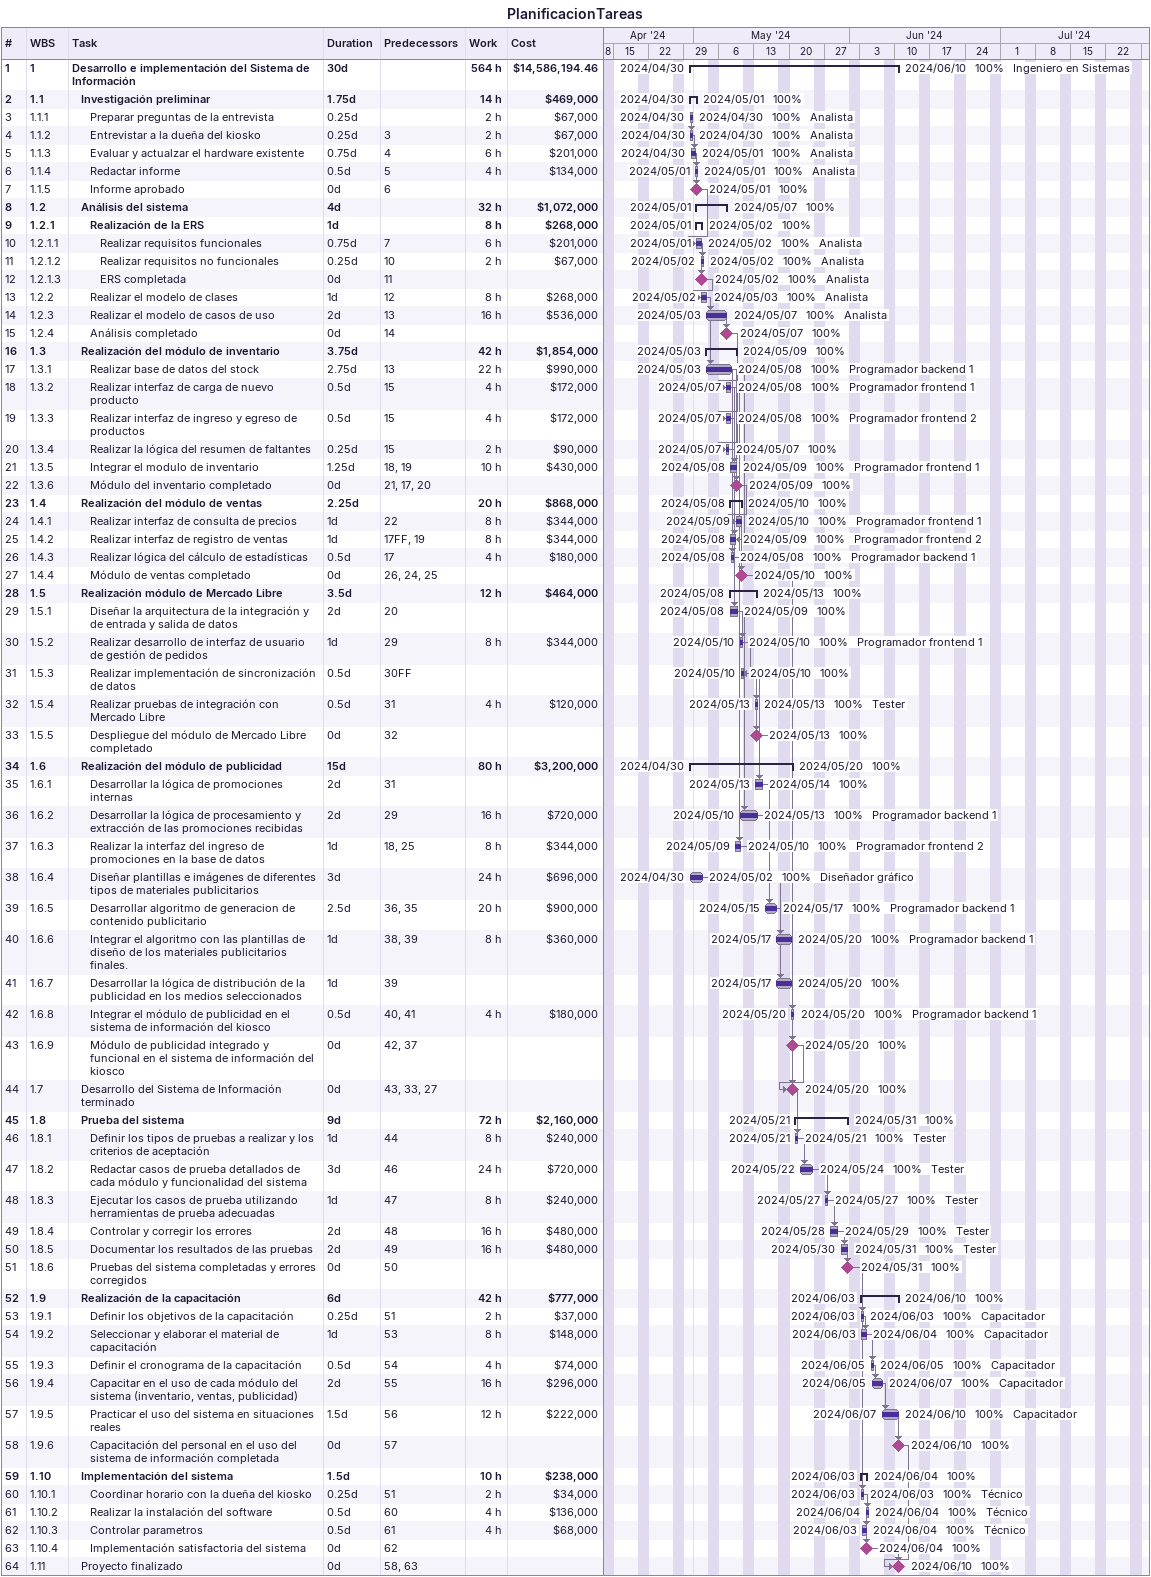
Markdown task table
PlanificacionTareas

| ID | WBS | Task | Duration | Start | Finish | Predecessors | Resources | % complete | Work (h) | Cost ($) |
|---|---|---|---|---|---|---|---|---|---|---|
| 1 | 1 | **Desarrollo e implementación del Sistema de Información** | 30d | 2024-04-30 | 2024-06-10 |  | Ingeniero en Sistemas | 100 | 564 | 14586194.46 |
| 2 | 1.1 | **Investigación preliminar** | 1.75d | 2024-04-30 | 2024-05-01 |  |  | 100 | 14 | 469000 |
| 3 | 1.1.1 | Preparar preguntas de la entrevista | 0.25d | 2024-04-30 | 2024-04-30 |  | Analista | 100 | 2 | 67000 |
| 4 | 1.1.2 | Entrevistar a la dueña del kiosko | 0.25d | 2024-04-30 | 2024-04-30 | 3 | Analista | 100 | 2 | 67000 |
| 5 | 1.1.3 | Evaluar y actualzar el hardware existente | 0.75d | 2024-04-30 | 2024-05-01 | 4 | Analista | 100 | 6 | 201000 |
| 6 | 1.1.4 | Redactar informe | 0.5d | 2024-05-01 | 2024-05-01 | 5 | Analista | 100 | 4 | 134000 |
| 7 | 1.1.5 | Informe aprobado | 0d | 2024-05-01 | 2024-05-01 | 6 |  | 100 |  |  |
| 8 | 1.2 | **Análisis del sistema** | 4d | 2024-05-01 | 2024-05-07 |  |  | 100 | 32 | 1072000 |
| 9 | 1.2.1 | **Realización de la ERS** | 1d | 2024-05-01 | 2024-05-02 |  |  | 100 | 8 | 268000 |
| 10 | 1.2.1.1 | Realizar requisitos funcionales | 0.75d | 2024-05-01 | 2024-05-02 | 7 | Analista | 100 | 6 | 201000 |
| 11 | 1.2.1.2 | Realizar requisitos no funcionales | 0.25d | 2024-05-02 | 2024-05-02 | 10 | Analista | 100 | 2 | 67000 |
| 12 | 1.2.1.3 | ERS completada | 0d | 2024-05-02 | 2024-05-02 | 11 | Analista | 100 |  |  |
| 13 | 1.2.2 | Realizar el modelo de clases | 1d | 2024-05-02 | 2024-05-03 | 12 | Analista | 100 | 8 | 268000 |
| 14 | 1.2.3 | Realizar el modelo de casos de uso | 2d | 2024-05-03 | 2024-05-07 | 13 | Analista | 100 | 16 | 536000 |
| 15 | 1.2.4 | Análisis completado | 0d | 2024-05-07 | 2024-05-07 | 14 |  | 100 |  |  |
| 16 | 1.3 | **Realización del módulo de inventario** | 3.75d | 2024-05-03 | 2024-05-09 |  |  | 100 | 42 | 1854000 |
| 17 | 1.3.1 | Realizar base de datos del stock | 2.75d | 2024-05-03 | 2024-05-08 | 13 | Programador backend 1 | 100 | 22 | 990000 |
| 18 | 1.3.2 | Realizar interfaz de carga de nuevo producto | 0.5d | 2024-05-07 | 2024-05-08 | 15 | Programador frontend 1 | 100 | 4 | 172000 |
| 19 | 1.3.3 | Realizar interfaz de ingreso y egreso de productos | 0.5d | 2024-05-07 | 2024-05-08 | 15 | Programador frontend 2 | 100 | 4 | 172000 |
| 20 | 1.3.4 | Realizar la lógica del resumen de faltantes | 0.25d | 2024-05-07 | 2024-05-07 | 15 |  | 100 | 2 | 90000 |
| 21 | 1.3.5 | Integrar el modulo de inventario | 1.25d | 2024-05-08 | 2024-05-09 | 18, 19 | Programador frontend 1 | 100 | 10 | 430000 |
| 22 | 1.3.6 | Módulo del inventario completado | 0d | 2024-05-09 | 2024-05-09 | 21, 17, 20 |  | 100 |  |  |
| 23 | 1.4 | **Realización del módulo de ventas** | 2.25d | 2024-05-08 | 2024-05-10 |  |  | 100 | 20 | 868000 |
| 24 | 1.4.1 | Realizar interfaz de consulta de precios | 1d | 2024-05-09 | 2024-05-10 | 22 | Programador frontend 1 | 100 | 8 | 344000 |
| 25 | 1.4.2 | Realizar interfaz de registro de ventas | 1d | 2024-05-08 | 2024-05-09 | 17FF, 19 | Programador frontend 2 | 100 | 8 | 344000 |
| 26 | 1.4.3 | Realizar lógica del cálculo de estadísticas | 0.5d | 2024-05-08 | 2024-05-08 | 17 | Programador backend 1 | 100 | 4 | 180000 |
| 27 | 1.4.4 | Módulo de ventas completado | 0d | 2024-05-10 | 2024-05-10 | 26, 24, 25 |  | 100 |  |  |
| 28 | 1.5 | **Realización módulo de Mercado Libre** | 3.5d | 2024-05-08 | 2024-05-13 |  |  | 100 | 12 | 464000 |
| 29 | 1.5.1 | Diseñar la arquitectura de la integración y de entrada y salida de datos | 2d | 2024-05-08 | 2024-05-09 | 20 |  | 100 |  |  |
| 30 | 1.5.2 | Realizar desarrollo de interfaz de usuario de gestión de pedidos | 1d | 2024-05-10 | 2024-05-10 | 29 | Programador frontend 1 | 100 | 8 | 344000 |
| 31 | 1.5.3 | Realizar implementación de sincronización de datos | 0.5d | 2024-05-10 | 2024-05-10 | 30FF |  | 100 |  |  |
| 32 | 1.5.4 | Realizar pruebas de integración con Mercado Libre | 0.5d | 2024-05-13 | 2024-05-13 | 31 | Tester | 100 | 4 | 120000 |
| 33 | 1.5.5 | Despliegue del módulo de Mercado Libre completado | 0d | 2024-05-13 | 2024-05-13 | 32 |  | 100 |  |  |
| 34 | 1.6 | **Realización del módulo de publicidad** | 15d | 2024-04-30 | 2024-05-20 |  |  | 100 | 80 | 3200000 |
| 35 | 1.6.1 | Desarrollar la lógica de promociones internas | 2d | 2024-05-13 | 2024-05-14 | 31 |  | 100 |  |  |
| 36 | 1.6.2 | Desarrollar la lógica de procesamiento y extracción de las promociones recibidas | 2d | 2024-05-10 | 2024-05-13 | 29 | Programador backend 1 | 100 | 16 | 720000 |
| 37 | 1.6.3 | Realizar la interfaz del ingreso de promociones en la base de datos | 1d | 2024-05-09 | 2024-05-10 | 18, 25 | Programador frontend 2 | 100 | 8 | 344000 |
| 38 | 1.6.4 | Diseñar plantillas e imágenes de diferentes tipos de materiales publicitarios | 3d | 2024-04-30 | 2024-05-02 |  | Diseñador gráfico | 100 | 24 | 696000 |
| 39 | 1.6.5 | Desarrollar algoritmo de generacion de contenido publicitario | 2.5d | 2024-05-15 | 2024-05-17 | 36, 35 | Programador backend 1 | 100 | 20 | 900000 |
| 40 | 1.6.6 | Integrar el algoritmo con las plantillas de diseño de los materiales publicitarios finales. | 1d | 2024-05-17 | 2024-05-20 | 38, 39 | Programador backend 1 | 100 | 8 | 360000 |
| 41 | 1.6.7 | Desarrollar la lógica de distribución de la publicidad en los medios seleccionados | 1d | 2024-05-17 | 2024-05-20 | 39 |  | 100 |  |  |
| 42 | 1.6.8 | Integrar el módulo de publicidad en el sistema de información del kiosco | 0.5d | 2024-05-20 | 2024-05-20 | 40, 41 | Programador backend 1 | 100 | 4 | 180000 |
| 43 | 1.6.9 | Módulo de publicidad integrado y funcional en el sistema de información del kiosco | 0d | 2024-05-20 | 2024-05-20 | 42, 37 |  | 100 |  |  |
| 44 | 1.7 | Desarrollo del Sistema de Información terminado | 0d | 2024-05-20 | 2024-05-20 | 43, 33, 27 |  | 100 |  |  |
| 45 | 1.8 | **Prueba del sistema** | 9d | 2024-05-21 | 2024-05-31 |  |  | 100 | 72 | 2160000 |
| 46 | 1.8.1 | Definir los tipos de pruebas a realizar y los criterios de aceptación | 1d | 2024-05-21 | 2024-05-21 | 44 | Tester | 100 | 8 | 240000 |
| 47 | 1.8.2 | Redactar casos de prueba detallados de cada módulo y funcionalidad del sistema | 3d | 2024-05-22 | 2024-05-24 | 46 | Tester | 100 | 24 | 720000 |
| 48 | 1.8.3 | Ejecutar los casos de prueba utilizando herramientas de prueba adecuadas | 1d | 2024-05-27 | 2024-05-27 | 47 | Tester | 100 | 8 | 240000 |
| 49 | 1.8.4 | Controlar y corregir los errores | 2d | 2024-05-28 | 2024-05-29 | 48 | Tester | 100 | 16 | 480000 |
| 50 | 1.8.5 | Documentar los resultados de las pruebas | 2d | 2024-05-30 | 2024-05-31 | 49 | Tester | 100 | 16 | 480000 |
| 51 | 1.8.6 | Pruebas del sistema completadas y errores corregidos | 0d | 2024-05-31 | 2024-05-31 | 50 |  | 100 |  |  |
| 52 | 1.9 | **Realización de la capacitación** | 6d | 2024-06-03 | 2024-06-10 |  |  | 100 | 42 | 777000 |
| 53 | 1.9.1 | Definir los objetivos de la capacitación | 0.25d | 2024-06-03 | 2024-06-03 | 51 | Capacitador | 100 | 2 | 37000 |
| 54 | 1.9.2 | Seleccionar y elaborar el material de capacitación | 1d | 2024-06-03 | 2024-06-04 | 53 | Capacitador | 100 | 8 | 148000 |
| 55 | 1.9.3 | Definir el cronograma de la capacitación | 0.5d | 2024-06-05 | 2024-06-05 | 54 | Capacitador | 100 | 4 | 74000 |
| 56 | 1.9.4 | Capacitar en el uso de cada módulo del sistema (inventario, ventas, publicidad) | 2d | 2024-06-05 | 2024-06-07 | 55 | Capacitador | 100 | 16 | 296000 |
| 57 | 1.9.5 | Practicar el uso del sistema en situaciones reales | 1.5d | 2024-06-07 | 2024-06-10 | 56 | Capacitador | 100 | 12 | 222000 |
| 58 | 1.9.6 | Capacitación del personal en el uso del sistema de información completada | 0d | 2024-06-10 | 2024-06-10 | 57 |  | 100 |  |  |
| 59 | 1.10 | **Implementación del sistema** | 1.5d | 2024-06-03 | 2024-06-04 |  |  | 100 | 10 | 238000 |
| 60 | 1.10.1 | Coordinar horario con la dueña del kiosko | 0.25d | 2024-06-03 | 2024-06-03 | 51 | Técnico | 100 | 2 | 34000 |
| 61 | 1.10.2 | Realizar la instalación del software | 0.5d | 2024-06-04 | 2024-06-04 | 60 | Técnico | 100 | 4 | 136000 |
| 62 | 1.10.3 | Controlar parametros | 0.5d | 2024-06-03 | 2024-06-04 | 61 | Técnico | 100 | 4 | 68000 |
| 63 | 1.10.4 | Implementación satisfactoria del sistema | 0d | 2024-06-04 | 2024-06-04 | 62 |  | 100 |  |  |
| 64 | 1.11 | Proyecto finalizado | 0d | 2024-06-10 | 2024-06-10 | 58, 63 |  | 100 |  |  |
